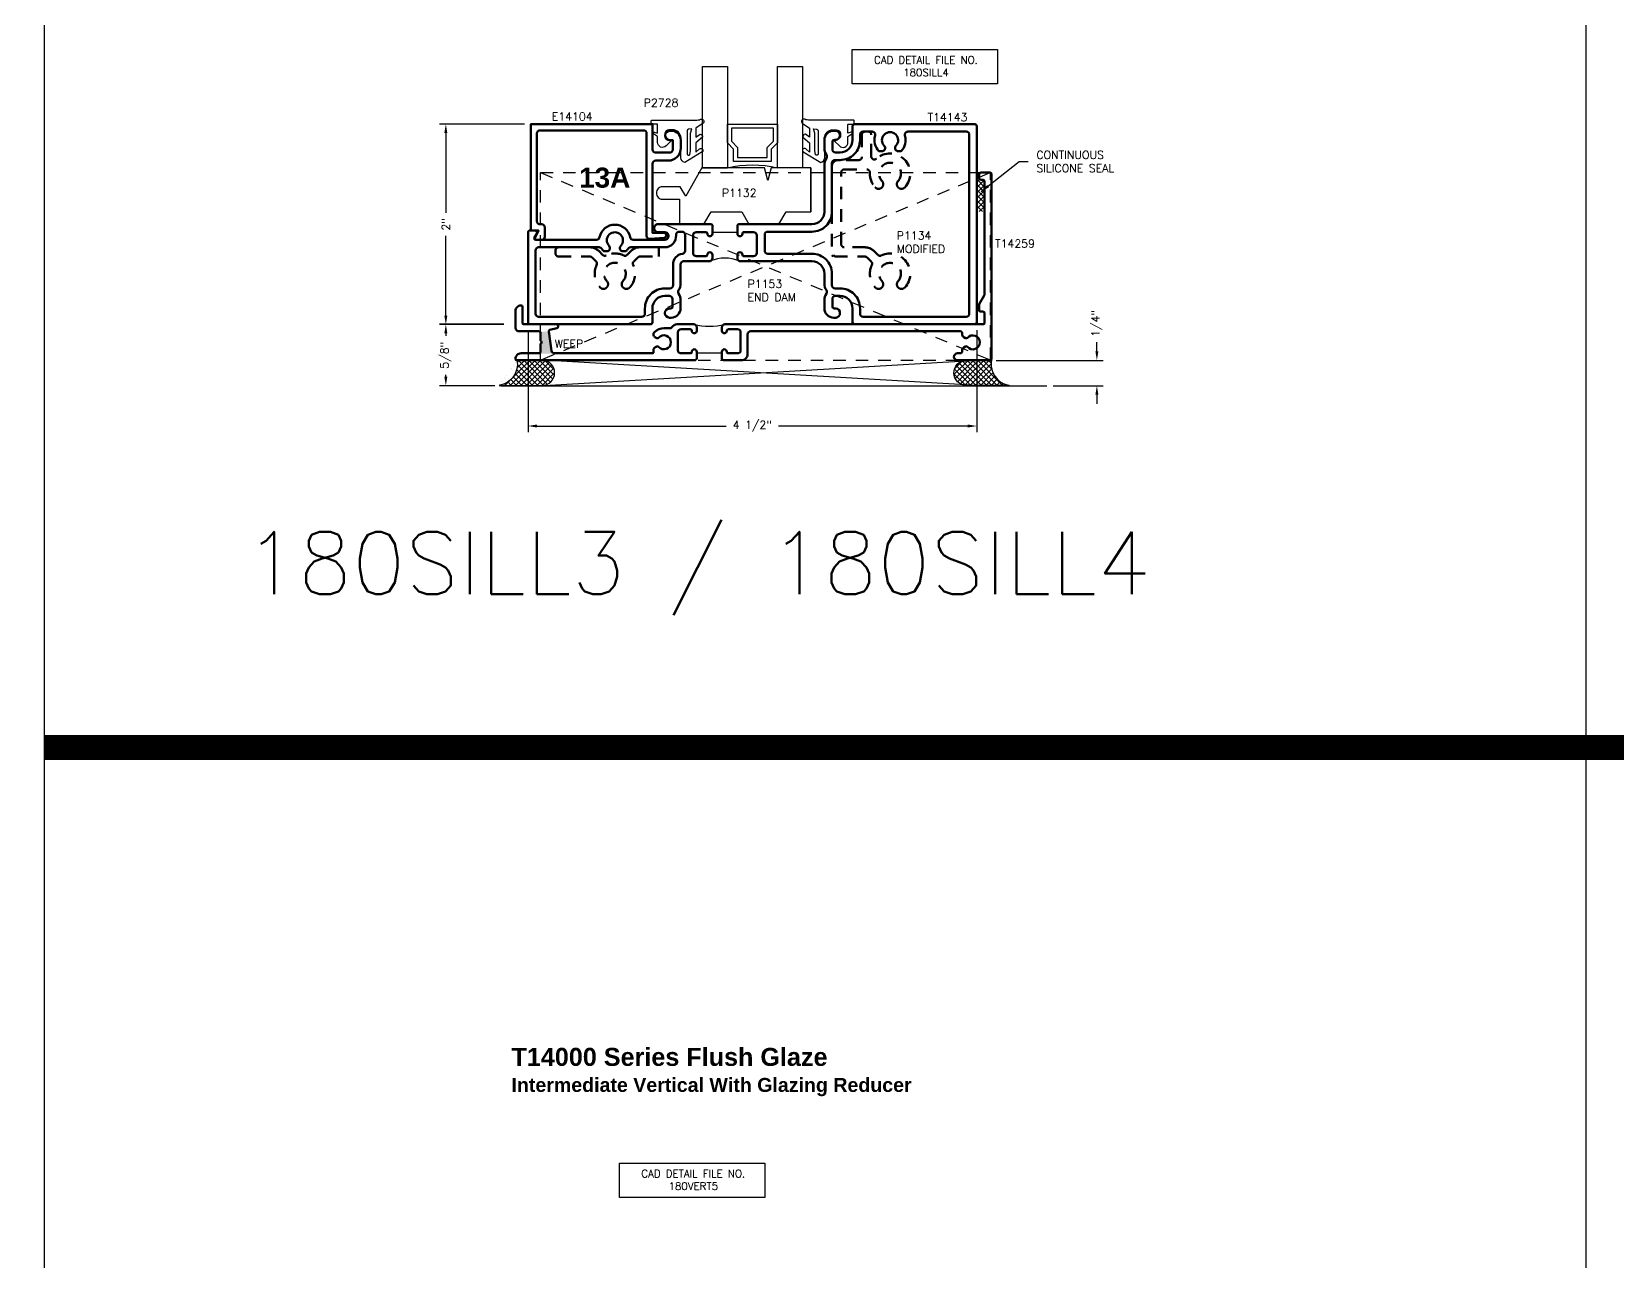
# Model space of a CAD drawing. Extents: x 0 to 139, y -15 to 75.
# Drawn here: x 0.12 to 15.97, y 9.75 to 22.03 of the extents above; entities that cross this region are included whole.
import ezdxf

# ---------------------------------------------------------------- set-up
doc = ezdxf.new("R2010")
doc.units = 0
doc.header["$MEASUREMENT"] = 0
doc.header["$PDMODE"] = 3
doc.linetypes.add('HIDDEN2', pattern=[0.1875, 0.125, -0.0625])
doc.layers.get('DEFPOINTS').update_dxf_attribs({"linetype": 'CONTINUOUS'})
for name, color, linetype in [('R-ANNO-DIMS', 3, 'CONTINUOUS'), ('R-ANNO-TEXT', 6, 'CONTINUOUS'), ('R-Det1', 4, 'CONTINUOUS'), ('R-Det2', 2, 'CONTINUOUS'), ('R-DET3', 5, 'CONTINUOUS'), ('R-OTLN', 1, 'CONTINUOUS'), ('R-PAT1', 5, 'CONTINUOUS'), ('TITLE', 7, 'CONTINUOUS')]:
    doc.layers.add(name, color=color, linetype=linetype)
doc.styles.get("Standard").update_dxf_attribs({"font": 'simplex'})
doc.dimstyles.new('1X', dxfattribs={"dimtxt": 0.08, "dimasz": 0.09, "dimexe": 0.0625, "dimexo": 0.0625, "dimgap": 0.062, "dimtad": 0, "dimdec": 5, "dimzin": 4, "dimdsep": 46, "dimlunit": 5, "dimtxsty": 'Standard', "dimcen": 0, "dimclrd": 256, "dimclre": 256, "dimclrt": 256, "dimadec": 0, "dimazin": 1, "dimtfac": 1, "dimtdec": 5, "dimtofl": 0, "dimtmove": 0, "dimatfit": 3, "dimfxl": 0, "dimfrac": 2, "dimtolj": 1, "dimtzin": 4, "dimarcsym": 0})
doc.dimstyles.new('1X$0', dxfattribs={"dimtxt": 0.08, "dimasz": 0.09, "dimexe": 0.0625, "dimexo": 0.0625, "dimgap": 0.062, "dimtad": 0, "dimdec": 5, "dimzin": 4, "dimdsep": 46, "dimlunit": 5, "dimtxsty": 'Standard', "dimcen": 0, "dimclrd": 256, "dimclre": 256, "dimclrt": 256, "dimadec": 0, "dimazin": 1, "dimtfac": 1, "dimtdec": 5, "dimtofl": 0, "dimtmove": 0, "dimatfit": 3, "dimfxl": 0, "dimfrac": 2, "dimtolj": 1, "dimtzin": 4, "dimarcsym": 0})

# ---------------------------------------------------------------- blocks, each defined once
blk = doc.blocks.new('*D162')
at = {"layer": 'DEFPOINTS', "color": 0}
for p in [(5.086, 19.11), (9.571, 19.11), (9.571, 18.091)]:
    blk.add_point(p, dxfattribs=at)
at = {"layer": 'R-ANNO-DIMS', "lineweight": -2}
for p, q in [((5.086, 19.048), (5.086, 18.028)), ((9.571, 19.048), (9.571, 18.028)), ((5.176, 18.091), (7.065, 18.091)), ((9.481, 18.091), (7.589, 18.091))]:
    blk.add_line(p, q, dxfattribs=at)
at = {"layer": 'R-ANNO-DIMS'}
for points in [[(5.176, 18.106), (5.176, 18.076), (5.086, 18.091)], [(9.481, 18.106), (9.481, 18.076), (9.571, 18.091)]]:
    blk.add_solid(points, dxfattribs=at)
at = {"layer": 'R-ANNO-DIMS', "insert": (7.327, 18.091), "char_height": 0.08, "attachment_point": 5}
blk.add_mtext('\\A1;4 1/2"', dxfattribs=at)
blk = doc.blocks.new('*D174')
at = {"layer": 'DEFPOINTS', "color": 0}
for p in [(4.264, 19.107), (4.904, 19.107), (4.815, 18.494)]:
    blk.add_point(p, dxfattribs=at)
at = {"layer": 'R-ANNO-DIMS', "lineweight": -2}
for p, q in [((4.842, 19.107), (4.201, 19.107)), ((4.264, 19.017), (4.264, 18.992)), ((4.264, 18.584), (4.264, 18.602)), ((4.753, 18.494), (4.201, 18.494))]:
    blk.add_line(p, q, dxfattribs=at)
at = {"layer": 'R-ANNO-DIMS'}
for points in [[(4.249, 19.017), (4.279, 19.017), (4.264, 19.107)], [(4.249, 18.584), (4.279, 18.584), (4.264, 18.494)]]:
    blk.add_solid(points, dxfattribs=at)
at = {"layer": 'R-ANNO-DIMS', "insert": (4.264, 18.797), "char_height": 0.08, "attachment_point": 5, "rotation": 90}
blk.add_mtext('\\A1;5/8"', dxfattribs=at)
blk = doc.blocks.new('*D175')
at = {"layer": 'DEFPOINTS', "color": 0}
for p in [(5.114, 21.107), (4.264, 19.104), (4.904, 19.104)]:
    blk.add_point(p, dxfattribs=at)
at = {"layer": 'R-ANNO-DIMS', "lineweight": -2}
for p, q in [((5.051, 21.107), (4.201, 21.107)), ((4.264, 21.017), (4.264, 20.221)), ((4.264, 19.194), (4.264, 19.99)), ((4.842, 19.104), (4.201, 19.104))]:
    blk.add_line(p, q, dxfattribs=at)
at = {"layer": 'R-ANNO-DIMS'}
for points in [[(4.249, 21.017), (4.279, 21.017), (4.264, 21.107)], [(4.249, 19.194), (4.279, 19.194), (4.264, 19.104)]]:
    blk.add_solid(points, dxfattribs=at)
at = {"layer": 'R-ANNO-DIMS', "insert": (4.264, 20.105), "char_height": 0.08, "attachment_point": 5, "rotation": 90}
blk.add_mtext('\\A1;2"', dxfattribs=at)
blk = doc.blocks.new('*D164')
at = {"layer": 'DEFPOINTS', "color": 0}
for p in [(9.703, 18.747), (10.771, 18.747), (10.271, 18.494)]:
    blk.add_point(p, dxfattribs=at)
at = {"layer": 'R-ANNO-DIMS', "linetype": 'ByBlock', "lineweight": -2}
for p, q in [((10.771, 18.837), (10.771, 18.927)), ((9.765, 18.747), (10.834, 18.747)), ((10.334, 18.494), (10.834, 18.494)), ((10.771, 18.404), (10.771, 18.314))]:
    blk.add_line(p, q, dxfattribs=at)
at = {"layer": 'R-ANNO-DIMS'}
for points in [[(10.756, 18.837), (10.786, 18.837), (10.771, 18.747)], [(10.756, 18.404), (10.786, 18.404), (10.771, 18.494)]]:
    blk.add_solid(points, dxfattribs=at)
at = {"layer": 'R-ANNO-DIMS', "insert": (10.771, 19.115), "char_height": 0.08, "attachment_point": 5, "rotation": 90}
blk.add_mtext('\\A1;1/4"', dxfattribs=at)
blk = doc.blocks.new('P2728 gasket')
at = {"layer": 'R-Det2'}
blk.add_lwpolyline([(86.461, 33.362), (86.567, 33.537, 0.301952), (86.52, 33.577), (86.32, 33.577, -0.414214), (86.24, 33.657), (86.24, 33.695, -0.388879), (86.276, 33.735), (86.292, 33.736, -0.440011), (86.336, 33.696), (86.336, 33.682, 0.668179), (86.353, 33.675), (86.401, 33.724, 0.668179), (86.366, 33.809), (86.307, 33.809), (86.279, 33.849, 0.836323), (86.264, 33.842), (86.273, 33.809), (86.189, 33.809, -0.414214), (86.183, 33.815), (86.183, 33.865, 0.414214), (86.177, 33.871), (86.149, 33.871, 0.414214), (86.143, 33.865), (86.143, 33.427, -0.083245), (86.135, 33.378), (86.135, 33.378)], format="xyb", dxfattribs=at)
at = {"layer": 'R-Det2', "lineweight": 25}
blk.add_lwpolyline([(86.235, 33.499, -0.372312), (86.249, 33.512), (86.48, 33.512, -0.668179), (86.49, 33.486), (86.448, 33.478), (86.274, 33.478), (86.23, 33.465)], format="xyb", close=True, dxfattribs=at)
at = {"layer": 'R-Det2'}
for points in [[(86.174, 33.352), (86.223, 33.426), (86.314, 33.426), (86.283, 33.384)], [(86.313, 33.359), (86.371, 33.426), (86.462, 33.426), (86.431, 33.388)]]:
    blk.add_lwpolyline(points, dxfattribs=at)
at = {"layer": 'R-Det2', "ltscale": 0.1}
for centre, radius, start, end in [((86.157, 33.369), 0.0237, 157.7655, 314.5007), ((86.313, 33.388), 0.0297, 188.4603, 270), ((86.446, 33.375), 0.0199, 139.7022, 319.7022)]:
    blk.add_arc(centre, radius, start, end, dxfattribs=at)
blk = doc.blocks.new('P1153')
at = {"layer": 'R-DET3', "linetype": 'HIDDEN2'}
for p, q in [((150.972, 34.469), (155.472, 32.594)), ((155.47, 34.469), (150.972, 32.594)), ((150.972, 32.594), (150.972, 34.469)), ((150.972, 34.468), (155.467, 34.468)), ((155.47, 32.595), (155.47, 34.47)), ((150.972, 32.594), (155.472, 32.594))]:
    blk.add_line(p, q, dxfattribs=at)

msp = doc.modelspace()

# ---------------------------------------------------------------- hatches: boundary and pattern name
at = {"layer": 'R-PAT1'}
h = msp.add_hatch(dxfattribs=at)
h.set_pattern_fill('ANSI37', color=256, scale=0.3, style=0)
h.set_pattern_definition([(45, (2.796894, 17.199664), (-0.0265165, 0.0265165), []), (135, (2.796894, 17.199664), (-0.0265165, -0.0265165), [])])
h.paths.add_polyline_path([(9.647251, 20.2326076), (9.5706466, 20.2326076), (9.5706466, 20.5491622), (9.647251, 20.5491622)])
edge = h.paths.add_edge_path()
edge.add_line((9.647251, 20.2326076), (9.5706466, 20.2326076))
h = msp.add_hatch(color=256, dxfattribs=at)
edge = h.paths.add_edge_path()
edge.add_line((5.2102411, 18.9465229), (5.2102411, 19.0191622))
edge.add_arc((5.1952411, 19.0191622), 0.015, 0.00000007, 61.04497582)
edge.add_arc((5.2029871, 19.0331622), 0.001, 90, 241.04497576, ccw=False)
edge.add_line((5.2029871, 19.0341622), (5.2909212, 19.0341622))
edge.add_arc((5.2909212, 19.0331622), 0.001, -0.87114697, 89.99999943, ccw=False)
edge.add_arc((5.3069194, 19.032919), 0.015, 179.1288536, 188.70564744)
edge.add_line((5.2920922, 19.0306486), (5.3212128, 18.8404701))
edge.add_arc((5.3518556, 18.8451622), 0.031, 188.70564744, 249.63586525)
edge.add_arc((5.3407201, 18.8151622), 0.001, -89.99999994, 69.63586531, ccw=False)
edge.add_line((5.3407201, 18.8141622), (5.2029871, 18.8141622))
edge.add_arc((5.2029871, 18.8151622), 0.001, 118.95502424, 270, ccw=False)
edge.add_arc((5.1952411, 18.8291622), 0.015, 298.95502418, 359.99999993)
edge.add_line((5.2102411, 18.8291622), (5.2102411, 18.9018016))
edge.add_arc((5.2252411, 18.9018016), 0.015, 131.8103149, 180, ccw=False)
edge.add_arc((5.2052411, 18.9241622), 0.015, 311.8103149, 408.1896851)
edge.add_arc((5.2252411, 18.9465229), 0.015, 180, 228.1896851, ccw=False)
h = msp.add_hatch(dxfattribs=at)
h.set_pattern_fill('ANSI37', color=256, scale=0.3, style=0)
h.set_pattern_definition([(45, (2.446884, 17.202664), (-0.0265165, 0.0265165), []), (135, (2.446884, 17.202664), (-0.0265165, -0.0265165), [])])
edge = h.paths.add_edge_path()
edge.add_line((4.7972202, 18.4972991), (5.2258636, 18.4972991))
edge.add_arc((5.2258635, 18.6230748), 0.1257757, 270.0000074, 447.46272372)
edge.add_line((5.2314316, 18.7487272), (4.9752411, 18.7471622))
edge.add_arc((4.7647433, 18.7087872), 0.2139673, -81.2696477, 10.33190092, ccw=False)
h = msp.add_hatch(dxfattribs=at)
h.set_pattern_fill('ANSI37', color=256, scale=0.3, style=0)
h.set_pattern_definition([(45, (2.796894, 17.202664), (-0.0265165, 0.0265165), []), (135, (2.796894, 17.202664), (-0.0265165, -0.0265165), [])])
edge = h.paths.add_edge_path()
edge.add_line((9.8957903, 18.4972991), (9.4671469, 18.4972991))
edge.add_arc((9.4671469, 18.6230748), 0.1257757, 92.53727628, 269.9999926, ccw=False)
edge.add_line((9.4615789, 18.7487272), (9.7177693, 18.7471622))
edge.add_arc((9.9282672, 18.7087872), 0.2139673, 169.66809908, 261.2696477)

# ---------------------------------------------------------------- linework, layer by layer
at = {"layer": 'R-ANNO-TEXT'}
for points in [[(8.3260564, 21.8509352), (9.7775364, 21.8509352), (9.7775364, 21.5088723), (8.3260564, 21.5088723)], [(6.0002262, 10.7249121), (7.4517062, 10.7249121), (7.4517062, 10.3828493), (6.0002262, 10.3828493)]]:
    msp.add_lwpolyline(points, close=True, dxfattribs=at)
at = {"layer": 'R-Det1', "color": 5}
msp.add_line((4.8150914, 18.4939116), (10.2710914, 18.4939116), dxfattribs=at)
at = {"layer": 'R-Det1', "lineweight": 50}
for points in [[(6.4870899, 20.7426632, 0.4144), (6.6120899, 20.8676632), (6.6120899, 20.9476632, 0.4139789032), (6.5190899, 21.0406632), (6.5025899, 21.0406632, 1), (6.5025899, 20.9476632), (6.5320899, 20.9476632), (6.5320899, 20.8536632, -0.4129032258), (6.5010899, 20.8226632), (6.3620899, 20.8226632, -0.4129032258), (6.3310899, 20.8536632), (6.3310899, 21.1066632), (5.1139899, 21.1066632), (5.1139899, 20.0446632), (5.1889899, 20.0446632), (5.1563899, 19.9742632, 0.5484584395), (5.1709899, 19.9516632), (5.2239899, 19.9516632, 0.4133333333), (5.2539899, 19.9816632), (5.2539899, 20.0446632), (5.2539899, 20.0756632, 0.4129032258), (5.2229899, 20.1066632), (5.2039899, 20.1066632, -0.4133333333), (5.1739899, 20.1366632), (5.1739899, 21.0136632, -0.4129032258), (5.2049899, 21.0446632), (6.2400899, 21.0446632, -0.4129032258), (6.2710899, 21.0136632), (6.2710899, 19.9904632, 0.4379270187), (6.3045899, 19.9595632), (6.4448899, 19.9707632, 0.963981017), (6.4429899, 20.0206632), (6.3310899, 20.0206632), (6.3310899, 20.7116632, -0.4129032258), (6.3620899, 20.7426632), (6.4870899, 20.7426632)], [(7.0222739, 18.8171622), (7.0222739, 18.7621622), (7.0372739, 18.7471622), (7.2182739, 18.7471622, 0.4142135624), (7.2802739, 18.8091622), (7.2802739, 19.0061622, -0.4142135624), (7.3112739, 19.0371622), (9.4056157, 19.0371622, -0.4791776784), (9.4251483, 19.0128638, 0.3269025534), (9.4399239, 18.9793546), (9.4579451, 18.96895, 0.3624762266), (9.4768847, 18.972238, -2.7339006994), (9.476696, 18.8819063, 0.3636585422), (9.457716, 18.8852422), (9.4396592, 18.8748171, 0.3260540704), (9.4248633, 18.8414007, -0.4782352127), (9.4053176, 18.8171622), (9.3777693, 18.8171622, 1), (9.3777693, 18.7471622), (9.7027693, 18.7471622, 0.4142135624), (9.7177693, 18.7621622), (9.7177693, 20.6071622, 0.4142135624), (9.7027693, 20.6221622), (9.6127693, 20.6221622, 0.4142135624), (9.5927693, 20.6021622), (9.5927693, 20.5718138, 0.4142135624), (9.6127693, 20.5518138), (9.6277693, 20.5518138, -0.4142135624), (9.6477693, 20.5318138), (9.6477693, 19.404784, -0.1316524976), (9.6450898, 19.394784), (9.5954488, 19.3088032, 0.1316524976), (9.5927693, 19.2988032), (9.5927693, 19.2491622, 0.4142135624), (9.6077693, 19.2341622), (9.6327693, 19.2341622, -0.4142135624), (9.6477693, 19.2191622), (9.6477693, 19.1221622, -0.4142135624), (9.6327693, 19.1071622), (7.0532739, 19.1071622, 0.4142135624), (7.0222739, 19.0761622), (7.0222739, 19.0421622, 0.4142135624), (7.0472739, 19.0171622, 0.4142135624), (7.0722739, 19.0421622, -0.4142135624), (7.0872739, 19.0571622), (7.1792739, 19.0571622, -0.4142135624), (7.2102739, 19.0261622), (7.2102739, 18.8481622, -0.4142135624), (7.1792739, 18.8171622), (7.0872739, 18.8171622, -0.4142135624), (7.0722739, 18.8321622, 0.4142135624), (7.0472739, 18.8571622, 0.4142135624), (7.0222739, 18.8321622)], [(6.7722739, 18.8171622), (6.7722739, 18.8321622, 0.4142135624), (6.7472739, 18.8571622, 0.4142135624), (6.7222739, 18.8321622, -0.4142135624), (6.7072739, 18.8171622), (6.6152739, 18.8171622, -0.4142135624), (6.5842739, 18.8481622), (6.5842739, 19.0261622, -0.4142135624), (6.6152739, 19.0571622), (6.7072739, 19.0571622, -0.4142135624), (6.7222739, 19.0421622, 0.4142135624), (6.7472739, 19.0171622, 0.4142135624), (6.7722739, 19.0421622), (6.7722739, 19.0761622, 0.4142135624), (6.7412739, 19.1071622), (6.5762739, 19.1071622, 0.2643693156), (6.5229996, 19.0768774, -0.2643693156), (6.5058144, 19.0671082), (6.4442739, 19.0671082, 0.1915114353), (6.3481418, 19.0288855, 0.5020398469), (6.3539282, 18.9795023), (6.3719494, 18.9690977, 0.3624762266), (6.390889, 18.9723858, -2.7339006994), (6.3907003, 18.882054, 0.3636585422), (6.3717203, 18.8853899), (6.3516303, 18.873791), (6.3537101, 18.875092, 0.3670284037), (6.340038, 18.8373856, -0.5226700084), (6.3259769, 18.8171622), (5.3518556, 18.8171622, -0.3703793277), (5.3212128, 18.8434701), (5.2920922, 19.0336486, -0.3873357555), (5.3032873, 19.0504726), (5.3725461, 19.0677574, 0.88462431), (5.3677033, 19.1071622), (5.0452411, 19.1071622, -0.4142135624), (5.0302411, 19.1221622), (5.0302411, 19.2801622, 0.4142135624), (5.0152411, 19.2951622, 0.4142135624), (4.9602411, 19.2401622), (4.9602411, 19.0721622, 0.4142135624), (4.9952411, 19.0371622), (5.1952411, 19.0371622, -0.4142135624), (5.2102411, 19.0221622), (5.2102411, 18.9495229, 0.2134217653), (5.2152411, 18.9383426, -0.4306146857), (5.2158477, 18.9165556), (5.2146345, 18.9153424, 0.1989123674), (5.2102411, 18.9047358), (5.2102411, 18.8321622, -0.4142135624), (5.1952411, 18.8171622), (5.0152411, 18.8171622, 0.4142135624), (4.9602411, 18.7621622), (4.9602411, 18.7621622, 0.4142135624), (4.9752411, 18.7471622), (6.7572739, 18.7471622), (6.7722739, 18.7621622)]]:
    msp.add_lwpolyline(points, format="xyb", close=True, dxfattribs=at)
at = {"layer": 'R-Det2', "color": 2}
for p, q in [((6.8286266, 20.6691612), (7.0786266, 20.6691612)), ((7.8286266, 20.6691612), (7.5786266, 20.6691612))]:
    msp.add_line(p, q, dxfattribs=at)
at = {"layer": 'R-Det2', "color": 2, "linetype": 'Continuous'}
for p, q in [((6.8286466, 20.6691622), (7.0786466, 20.6691622)), ((7.8286466, 20.6691622), (7.5786466, 20.6691622)), ((7.9115827, 20.6691632), (7.9115827, 20.2321622)), ((6.8437777, 20.1071622), (6.5990827, 20.1071622)), ((7.2937777, 20.1071622), (7.593472, 20.1071622))]:
    msp.add_line(p, q, dxfattribs=at)
at = {"layer": 'R-Det2'}
msp.add_lwpolyline([(7.0786266, 20.6691612), (6.8286266, 20.6691612), (6.8286266, 21.683245), (7.0786266, 21.683245), (7.0786266, 21.1071612), (7.5786266, 21.1071612), (7.5786266, 21.683245), (7.8286266, 21.683245), (7.8286266, 20.6691612), (7.5786266, 20.6691612), (7.5786266, 21.1071612), (7.5786266, 20.9191612), (7.5166266, 20.8571612), (7.5166266, 20.7321612), (7.1406266, 20.7321612), (7.1406266, 20.8571612), (7.0786266, 20.9191612), (7.0786266, 21.1071612), (7.0786266, 20.6691612, -0.1233101835), (7.5786266, 20.6691612, 0.8755579354)], format="xyb", dxfattribs=at)
msp.add_lwpolyline([(7.1186266, 21.0671612), (7.1186266, 20.9357298), (7.1806266, 20.8737298), (7.1806266, 20.7721612), (7.4766266, 20.7721612), (7.4766266, 20.8737298), (7.5386266, 20.9357298), (7.5386266, 21.0671612), (7.1186266, 21.0671612)], dxfattribs=at)
at = {"layer": 'R-Det2', "color": 2}
msp.add_lwpolyline([(7.2216758, 20.2321622), (7.2938445, 20.1071622), (7.5935388, 20.1071622), (7.6657076, 20.2321622), (7.9116495, 20.2321622), (7.9116495, 20.6691632), (7.5153382, 20.6691632), (7.4818445, 20.5441632), (7.4483509, 20.6691632), (6.8242122, 20.6691632), (6.6615437, 20.3874132), (6.6074172, 20.4811632), (6.4299228, 20.4811632, 0.4142135624), (6.3679228, 20.4191632), (6.3679228, 20.4181632, 0.4142135624), (6.4299228, 20.3561632), (6.5991495, 20.3561632), (6.5991495, 20.1071622), (6.8438445, 20.1071622), (6.9160133, 20.2321622)], format="xyb", close=True, dxfattribs=at)
at = {"layer": 'R-DET3'}
for p, q in [((9.575251, 18.4971622), (5.2464024, 18.7471622)), ((5.2464024, 18.4971622), (9.575251, 18.7471622))]:
    msp.add_line(p, q, dxfattribs=at)
at = {"layer": 'R-DET3', "linetype": 'HIDDEN2', "lineweight": 50}
msp.add_lwpolyline([(8.1226222, 19.7831632), (8.1376222, 19.7981632), (8.1526222, 19.7831632), (8.454044, 19.7831632, -0.1989123674), (8.4759643, 19.7740835), (8.5153912, 19.7346567, -0.3180460654), (8.5214341, 19.6993553, 0.3065542285), (8.5549557, 19.4754324, 0.5062303828), (8.6294543, 19.4836574, 0.3278181232), (8.6234124, 19.5383823, -2.2780811719), (8.7838807, 19.5383823, 0.3278181232), (8.7778389, 19.4836574, 0.5062303828), (8.8523374, 19.4754324, 0.8256018173), (8.6164535, 19.7943747, -0.3180460654), (8.5811521, 19.8004176), (8.5417253, 19.8398445, 0.1989123674), (8.454044, 19.8761632), (8.2466506, 19.8761632, -0.4142135624), (8.2156506, 19.9071632), (8.2156506, 20.6238266, -0.4142135624), (8.2466506, 20.6548266), (8.4709387, 20.6548266, -0.4289597164), (8.5018999, 20.6222747, 0.2010444958), (8.5549557, 20.4754324, 0.0616447566), (8.5636616, 20.4680377, 0.4311315419), (8.6294543, 20.4836574, 0.3278181232), (8.6234124, 20.5383823, -2.2780811719), (8.7838807, 20.5383823, 0.3278181232), (8.7778389, 20.4836574, 0.5062303828), (8.8523374, 20.4754324, 0.956981471), (8.567535, 20.7614192, -0.6516590583), (8.5156466, 20.7843249), (8.5156466, 21.0011622, 0.4142135624), (8.4846466, 21.0321622), (8.4536466, 21.0321622, 0.4142135624), (8.4226466, 21.0011622), (8.4226466, 20.7788266, -0.4142135624), (8.3916466, 20.7478266), (8.1846506, 20.7478266, 0.4142135624), (8.1226506, 20.6858266), (8.1226506, 19.7831916)], format="xyb", dxfattribs=at)
msp.add_lwpolyline([(5.3606406, 19.8456632), (5.3606406, 19.8146632, 0.4142135624), (5.3916406, 19.7836632), (5.704028, 19.7836632, -0.1989123674), (5.7259483, 19.7745835), (5.7653852, 19.7351467, -0.3180460654), (5.7714281, 19.6998453, 0.3065542285), (5.8049497, 19.4759224, 0.5062303828), (5.8794483, 19.4841474, 0.3278181232), (5.8734064, 19.5388723, -2.2780811719), (6.0338747, 19.5388723, 0.3278181232), (6.0278329, 19.4841474, 0.5062303828), (6.1023314, 19.4759224, 0.3065542285), (6.135853, 19.6998453, -0.3180460654), (6.141896, 19.7351467), (6.1813228, 19.7745735, -0.1989123674), (6.2032431, 19.7836532), (6.3920306, 19.7836532), (6.3920306, 19.8766532), (6.2036573, 19.8766532, 0.1989123674), (6.115269, 19.8400416), (6.0761351, 19.8009076, -0.3180460654), (6.0408336, 19.7948647, 0.2269397181), (5.8664475, 19.7948647, -0.3180460654), (5.8311461, 19.8009076), (5.7920022, 19.8400516, 0.1989123674), (5.7036138, 19.8766632), (5.3916406, 19.8766632, 0.4142135624)], format="xyb", close=True, dxfattribs=at)
at = {"layer": 'R-OTLN', "lineweight": 50}
for points in [[(7.1781506, 20.0121622, 0.4142135624), (7.2031506, 19.9871622, 0.4142135624), (7.2281506, 20.0121622, -0.4142135624), (7.2431506, 20.0271622), (7.3401506, 20.0271622, -0.4142135624), (7.3711506, 19.9961622), (7.3711506, 19.8181622, -0.4142135624), (7.3401506, 19.7871622), (7.2431506, 19.7871622, -0.4142135624), (7.2281506, 19.8021622, 0.4142135624), (7.2031506, 19.8271622, 0.4142135624), (7.1781506, 19.8021622), (7.1781506, 19.7681622, 0.4142135624), (7.2091506, 19.7371622), (7.9226456, 19.7371622, -0.4142135624), (8.0476456, 19.6121622), (8.0476456, 19.5147684, 0.1433240595), (8.0673687, 19.4473756, -0.2926598756), (8.0673687, 19.4139488, 0.1433240595), (8.0476456, 19.346556), (8.0476456, 19.2661621, 0.4142132454), (8.1406466, 19.1731612), (8.1631466, 19.1731622, 0.8637118889), (8.1631466, 19.2661622), (8.142645, 19.266163, -0.4142026818), (8.1276456, 19.281163), (8.1276456, 19.3601622, -0.4142135624), (8.1586456, 19.3911622), (8.2036466, 19.3911622, -0.4142135624), (8.3286466, 19.2661622), (8.3286466, 19.1271622, 0.4142135624), (8.3486466, 19.1071622), (9.5506466, 19.1071622, 0.4142135624), (9.5706466, 19.1271622), (9.5706466, 21.0871622, 0.4142135624), (9.5506466, 21.1071622), (8.3486466, 21.1071622, 0.4142135624), (8.3286466, 21.0871622), (8.3286466, 20.9481622, -0.4142135624), (8.2036466, 20.8231622), (8.1586456, 20.8231622, -0.4142135624), (8.1276456, 20.8541622), (8.1276456, 20.9331612, -0.4142135624), (8.1426456, 20.9481612), (8.1571466, 20.9481612, 1), (8.1571466, 21.0411612), (8.1406466, 21.0411622, 0.4142198612), (8.0476456, 20.9481612), (8.0476456, 20.8677684, 0.1433240595), (8.0673687, 20.8003756, -0.2926598756), (8.0673687, 20.7669488, 0.1433240595), (8.0476456, 20.699556), (8.0476456, 20.2321622, -0.4142135624), (7.9226456, 20.1071622), (7.1881506, 20.1071622), (7.1781506, 20.0971622)], [(8.4036466, 19.2661622, 0.4142135624), (8.2036466, 19.4661622), (8.1536456, 19.4661622, -0.4142135624), (8.1226456, 19.4971622), (8.1226456, 19.6121622, 0.4142135624), (7.9226456, 19.8121622), (7.4822506, 19.8121622, -0.4142135624), (7.4512506, 19.8431622), (7.4512506, 20.0011622, -0.4142135624), (7.4822506, 20.0321622), (7.9226456, 20.0321622, 0.4142135624), (8.1226456, 20.2321622), (8.1226456, 20.7171622, -0.4142135624), (8.1536456, 20.7481622), (8.2036466, 20.7481622, 0.4142135624), (8.4036466, 20.9481622), (8.4036466, 21.0011622, -0.4142135624), (8.4346466, 21.0321622), (8.5249177, 21.0321622, -0.5046141751), (8.5545466, 20.9920446, 0.2746427098), (8.5920446, 20.8371622), (8.6232724, 20.8371622, 0.6627717165), (8.6455189, 20.8897515, -2.3639448585), (8.7617743, 20.8897515, 0.6627717165), (8.7840207, 20.8371622), (8.8152485, 20.8371622, 0.2746427098), (8.8527466, 20.9920446, -0.5046141751), (8.8823754, 21.0321622), (9.4646466, 21.0321622, -0.4142135624), (9.4956466, 21.0011622), (9.4956466, 19.2131622, -0.4142135624), (9.4646466, 19.1821622), (8.4346466, 19.1821622, -0.4142135624), (8.4036466, 19.2131622)], [(6.9281506, 20.0121622), (6.9281506, 20.0971622), (6.9181506, 20.1071622), (6.3850306, 20.1071622, 0.4142135624), (6.3450306, 20.0671622, 0.4142135624), (6.3850306, 20.0271622), (6.4530306, 20.0271622, -0.4142135624), (6.4900306, 19.9901622), (6.4900306, 19.9886632, -0.4142135624), (6.4530306, 19.9516632), (6.1370338, 19.9516632, -0.3577911887), (6.1066297, 19.9766139, 0.8206356711), (5.8006514, 19.9766139, -0.3577911887), (5.7702474, 19.9516632), (5.1624816, 19.9516632, -0.5773640241), (5.1494906, 19.9741632), (5.1786466, 20.0246622), (5.1586466, 20.0446632), (5.1056466, 20.0446632, 0.4142135624), (5.0856466, 20.0246632), (5.0856466, 19.1271622, 0.4142135624), (5.1056466, 19.1071622), (6.3086466, 19.1071622, 0.4142135624), (6.3286466, 19.1271622), (6.3286466, 19.2661622, -0.4142135624), (6.4536466, 19.3911622), (6.4986476, 19.3911622, -0.4142135624), (6.5296476, 19.3601622), (6.5296476, 19.2811622, -0.4142135624), (6.5146476, 19.2661622), (6.5001466, 19.2661622, 1), (6.5001466, 19.1731622), (6.5166476, 19.1731622, 0.4142135624), (6.6096476, 19.2661622), (6.6096476, 19.346556, 0.1433240595), (6.5899244, 19.4139488, -0.2926598756), (6.5899244, 19.4473756, 0.1433240595), (6.6096476, 19.5147684), (6.6096476, 19.7061622, -0.4142135624), (6.6406476, 19.7371622), (6.8971506, 19.7371622, 0.4142135624), (6.9281506, 19.7681622), (6.9281506, 19.8021622, 0.4142135624), (6.9031506, 19.8271622, 0.4142135624), (6.8781506, 19.8021622, -0.4142135624), (6.8631506, 19.7871622), (6.7661506, 19.7871622, -0.4142135624), (6.7351506, 19.8181622), (6.7351506, 19.9961622, -0.4142135624), (6.7661506, 20.0271622), (6.8631506, 20.0271622, -0.4142135624), (6.8781506, 20.0121622, 0.4142135624), (6.9031506, 19.9871622, 0.4142135624), (6.9281506, 20.0121622)], [(6.0120404, 19.8900626, 0.6757771741), (6.0346406, 19.8371622), (6.065214, 19.8371622, 0.0516171452), (6.085177, 19.8623266, -0.2562196458), (6.1113176, 19.8766632), (6.4590306, 19.8766632), (6.4530306, 19.8766632, 0.4400853749), (6.5646019, 19.9984527, -0.4400853749), (6.5954833, 20.0321622), (6.6242506, 20.0321622, -0.4142135624), (6.6552506, 20.0011622), (6.6552506, 19.8421774, -0.3794949899), (6.6279608, 19.8114003, 0.3794949899), (6.5346476, 19.7061622), (6.5346476, 19.4971622, -0.4142135624), (6.5036476, 19.4661622), (6.4536466, 19.4661622, 0.4142135624), (6.2536466, 19.2661622), (6.2536466, 19.2131622, -0.4142135624), (6.2226466, 19.1821622), (5.1916466, 19.1821622, -0.4142135624), (5.1606466, 19.2131622), (5.1606466, 19.8456632, -0.4142135624), (5.1916466, 19.8766632), (5.7959635, 19.8766632, -0.2562196458), (5.8221042, 19.8623266, 0.0516171452), (5.8420671, 19.8371622), (5.8726406, 19.8371622, 0.6757771741), (5.8952407, 19.8900626, -2.3476027329)]]:
    msp.add_lwpolyline(points, format="xyb", close=True, dxfattribs=at)
at = {"layer": 'R-PAT1'}
msp.add_lwpolyline([(7.3661506, 20.0121622), (7.3661506, 19.8021622, -0.4142135624), (7.3511506, 19.7871622), (7.2431506, 19.7871622, -0.4142135624), (7.2281506, 19.8021622, 0.4142135624), (7.2031506, 19.8271622, 0.4142135624), (7.1781506, 19.8021622), (7.1781506, 19.7681622, 0.3026074371), (7.1972099, 19.7395542, 0.2003205128), (6.9090913, 19.7395542, 0.3026074371), (6.9281506, 19.7681622), (6.9281506, 19.8021622, 0.4142135624), (6.9031506, 19.8271622, 0.4142135624), (6.8781506, 19.8021622, -0.4142135624), (6.8631506, 19.7871622), (6.7551506, 19.7871622, -0.4142135624), (6.7401506, 19.8021622), (6.7401506, 20.0121622, -0.4142135624), (6.7551506, 20.0271622), (6.8631506, 20.0271622, -0.4142135624), (6.8781506, 20.0121622, 0.4142135624), (6.9031506, 19.9871622, 0.4142135624), (6.9281506, 20.0121622), (6.9281506, 20.0271622), (7.1781506, 20.0271622), (7.1781506, 20.0121622, 0.4142135624), (7.2031506, 19.9871622, 0.4142135624), (7.2281506, 20.0121622, -0.4142135624), (7.2431506, 20.0271622), (7.3511506, 20.0271622, -0.4142135624)], format="xyb", close=True, dxfattribs=at)
for points in [[(7.0532739, 19.1071622), (7.0532739, 19.1071622, 0.4142135624), (7.0222739, 19.0761622), (7.0222739, 19.0421622, 1), (7.0722739, 19.0421622, -0.4142135624), (7.0872739, 19.0571622), (7.1952739, 19.0571622, -0.4142135624), (7.2102739, 19.0421622), (7.2102739, 18.8321622, -0.4142135624), (7.1952739, 18.8171622), (7.0872739, 18.8171622, -0.4142135624), (7.0722739, 18.8321622, 1), (7.0222739, 18.8321622), (7.0222739, 18.8171622), (6.7722739, 18.8171622), (6.7722739, 18.8321622, 1), (6.7222739, 18.8321622, -0.4142135624), (6.7072739, 18.8171622), (6.5992739, 18.8171622, -0.4142135624), (6.5842739, 18.8321622), (6.5842739, 19.0421622, -0.4142135624), (6.5992739, 19.0571622), (6.7072739, 19.0571622, -0.4142135624), (6.7222739, 19.0421622, 1), (6.7722739, 19.0421622), (6.7722739, 19.0761622, 0.4142135624), (6.7412739, 19.1071622), (6.7412739, 19.1071622), (6.7412739, 19.1071622, 0.1298789824), (7.0532734, 19.1071622)], [(4.7972202, 18.4972991), (5.2258636, 18.4972991, 0.9780995873), (5.2314316, 18.7487272), (4.9752411, 18.7471622, -0.4224245011), (4.7972202, 18.4972991, -1.1845073301)], [(9.8957903, 18.4972991), (9.4671469, 18.4972991, -0.9780995873), (9.4615789, 18.7487272), (9.7177693, 18.7471622, 0.4224245011), (9.8957903, 18.4972991, 1.1845073301)]]:
    msp.add_lwpolyline(points, format="xyb", dxfattribs=at)
at = {"layer": 'TITLE'}
for p, q in [((15.6564445, 74.8789502), (15.6564445, -0.1210498)), ((0.25, 69.8789502), (0.25, -0.1210498))]:
    msp.add_line(p, q, dxfattribs=at)
at = {"layer": 'TITLE', "const_width": 0.25}
msp.add_lwpolyline([(0.25, 14.8789502), (138.9080005, 14.8789502)], dxfattribs=at)

# ---------------------------------------------------------------- block references
at = {"layer": 'R-Det2', "xscale": -1, "rotation": 90}
msp.add_blockref('P2728 gasket', (40.1887554, 107.2900163), dxfattribs=at)
at = {"layer": 'R-Det2', "rotation": 270}
msp.add_blockref('P2728 gasket', (-25.5265757, 107.2900163), dxfattribs=at)
at = {"layer": 'R-OTLN'}
msp.add_blockref('P1153', (-145.7616343, -13.8458505), dxfattribs=at)

# ---------------------------------------------------------------- texts
at = {"layer": 'R-ANNO-TEXT'}
for s, insert, char_height, width, attachment_point in [('CAD DETAIL FILE NO.\\P180SILL4', (9.0627387, 21.7853524), 0.075, 1.875, 2), ('{\\fArial|b1|i0|c0|p34;13A}', (5.5958309, 20.6726367, 6.2106922), 0.2, 7.44, 1), ('CAD DETAIL FILE NO.\\P180VERT5', (6.7369085, 10.6593293), 0.075, 1.875, 2)]:
    msp.add_mtext(s, dxfattribs=dict(at, insert=insert, char_height=char_height, width=width, attachment_point=attachment_point))
at = {"layer": 'R-ANNO-TEXT', "char_height": 0.08}
for s, insert, attachment_point in [('P2728', (6.2420339, 21.3209191), 4), ('\\A1;E14104', (5.7309842, 21.1831764), 6), ('\\A1;T14143', (9.4766469, 21.1759575), 6), ('\\A1;CONTINUOUS \\PSILICONE SEAL', (10.1657478, 20.7331657), 4), ('\\A1;P1132', (7.369205, 20.4199403), 6), ('P1134\\PMODIFIED', (8.7704195, 19.9268187), 4), ('T14259', (10.1513898, 19.9133423), 6), ('\\A1;P1153\\PEND DAM', (7.2794504, 19.4440113), 4), ('\\A1;WEEP', (5.6365257, 18.9127675), 6)]:
    msp.add_mtext(s, dxfattribs=dict(at, insert=insert, attachment_point=attachment_point))
at = {"layer": 'TITLE'}
msp.add_text('180SILL3 / 180SILL4', height=0.625, dxfattribs=at).set_placement((2.252629, 16.4093729))
at = {"layer": 'TITLE', "insert": (4.9201508, 12.1781758, 6.2106922), "char_height": 0.18, "width": 7.44, "attachment_point": 1}
msp.add_mtext('{\\fArial|b1|i0|c0|p34;\\PT14000 Series Flush Glaze\\P\\H0.7778x;Intermediate Vertical With Glazing Reducer}', dxfattribs=at)

# ---------------------------------------------------------------- dimensions: what is measured, and where the dimension line sits
at = {"layer": 'R-ANNO-DIMS'}
for base, p1, p2, dimstyle, override, picture, middle in [((4.2635674, 19.1041622), (5.1139899, 21.1066632), (4.904451, 19.1041622), '1X', {"dimpost": '"'}, '*D175', (4.2635674, 20.1054127)), ((10.7710924, 18.7471622), (10.2710914, 18.4939116), (9.7027693, 18.7471622), '1X$0', {"dimpost": '<>"', "dimarcsym": 1}, '*D164', (10.7710924, 19.1148765))]:
    dim = msp.add_linear_dim(base=base, p1=p1, p2=p2, angle=90, dimstyle=dimstyle, override=override, dxfattribs=at)
    dim.commit()
    dim.dimension.update_dxf_attribs({"geometry": picture, "text_midpoint": middle})
dim = msp.add_linear_dim(base=(4.2635674, 19.1071622), p1=(4.8150914, 18.4939116), p2=(4.904451, 19.1071622), angle=90, dimstyle='1X', override={"dimpost": '"'}, dxfattribs=at)
dim.commit()
dim.dimension.update_dxf_attribs({"geometry": '*D174', "text_midpoint": (4.2635674, 18.7971132), "dimtype": 160})
dim = msp.add_linear_dim(base=(9.5706466, 18.0908535), p1=(5.0856466, 19.1101622), p2=(9.5706466, 19.1101622), dimstyle='1X', override={"dimpost": '"'}, dxfattribs=at)
dim.commit()
dim.dimension.update_dxf_attribs({"geometry": '*D162', "text_midpoint": (7.3265522, 18.0908535), "dimtype": 160})

# ---------------------------------------------------------------- leaders
at = {"layer": 'R-ANNO-TEXT'}
msp.add_leader([(9.6131572, 20.4322975), (9.9953588, 20.7331657), (10.0853588, 20.7331657)], dimstyle='1X', dxfattribs=at)

doc.saveas('drawing.dxf')
